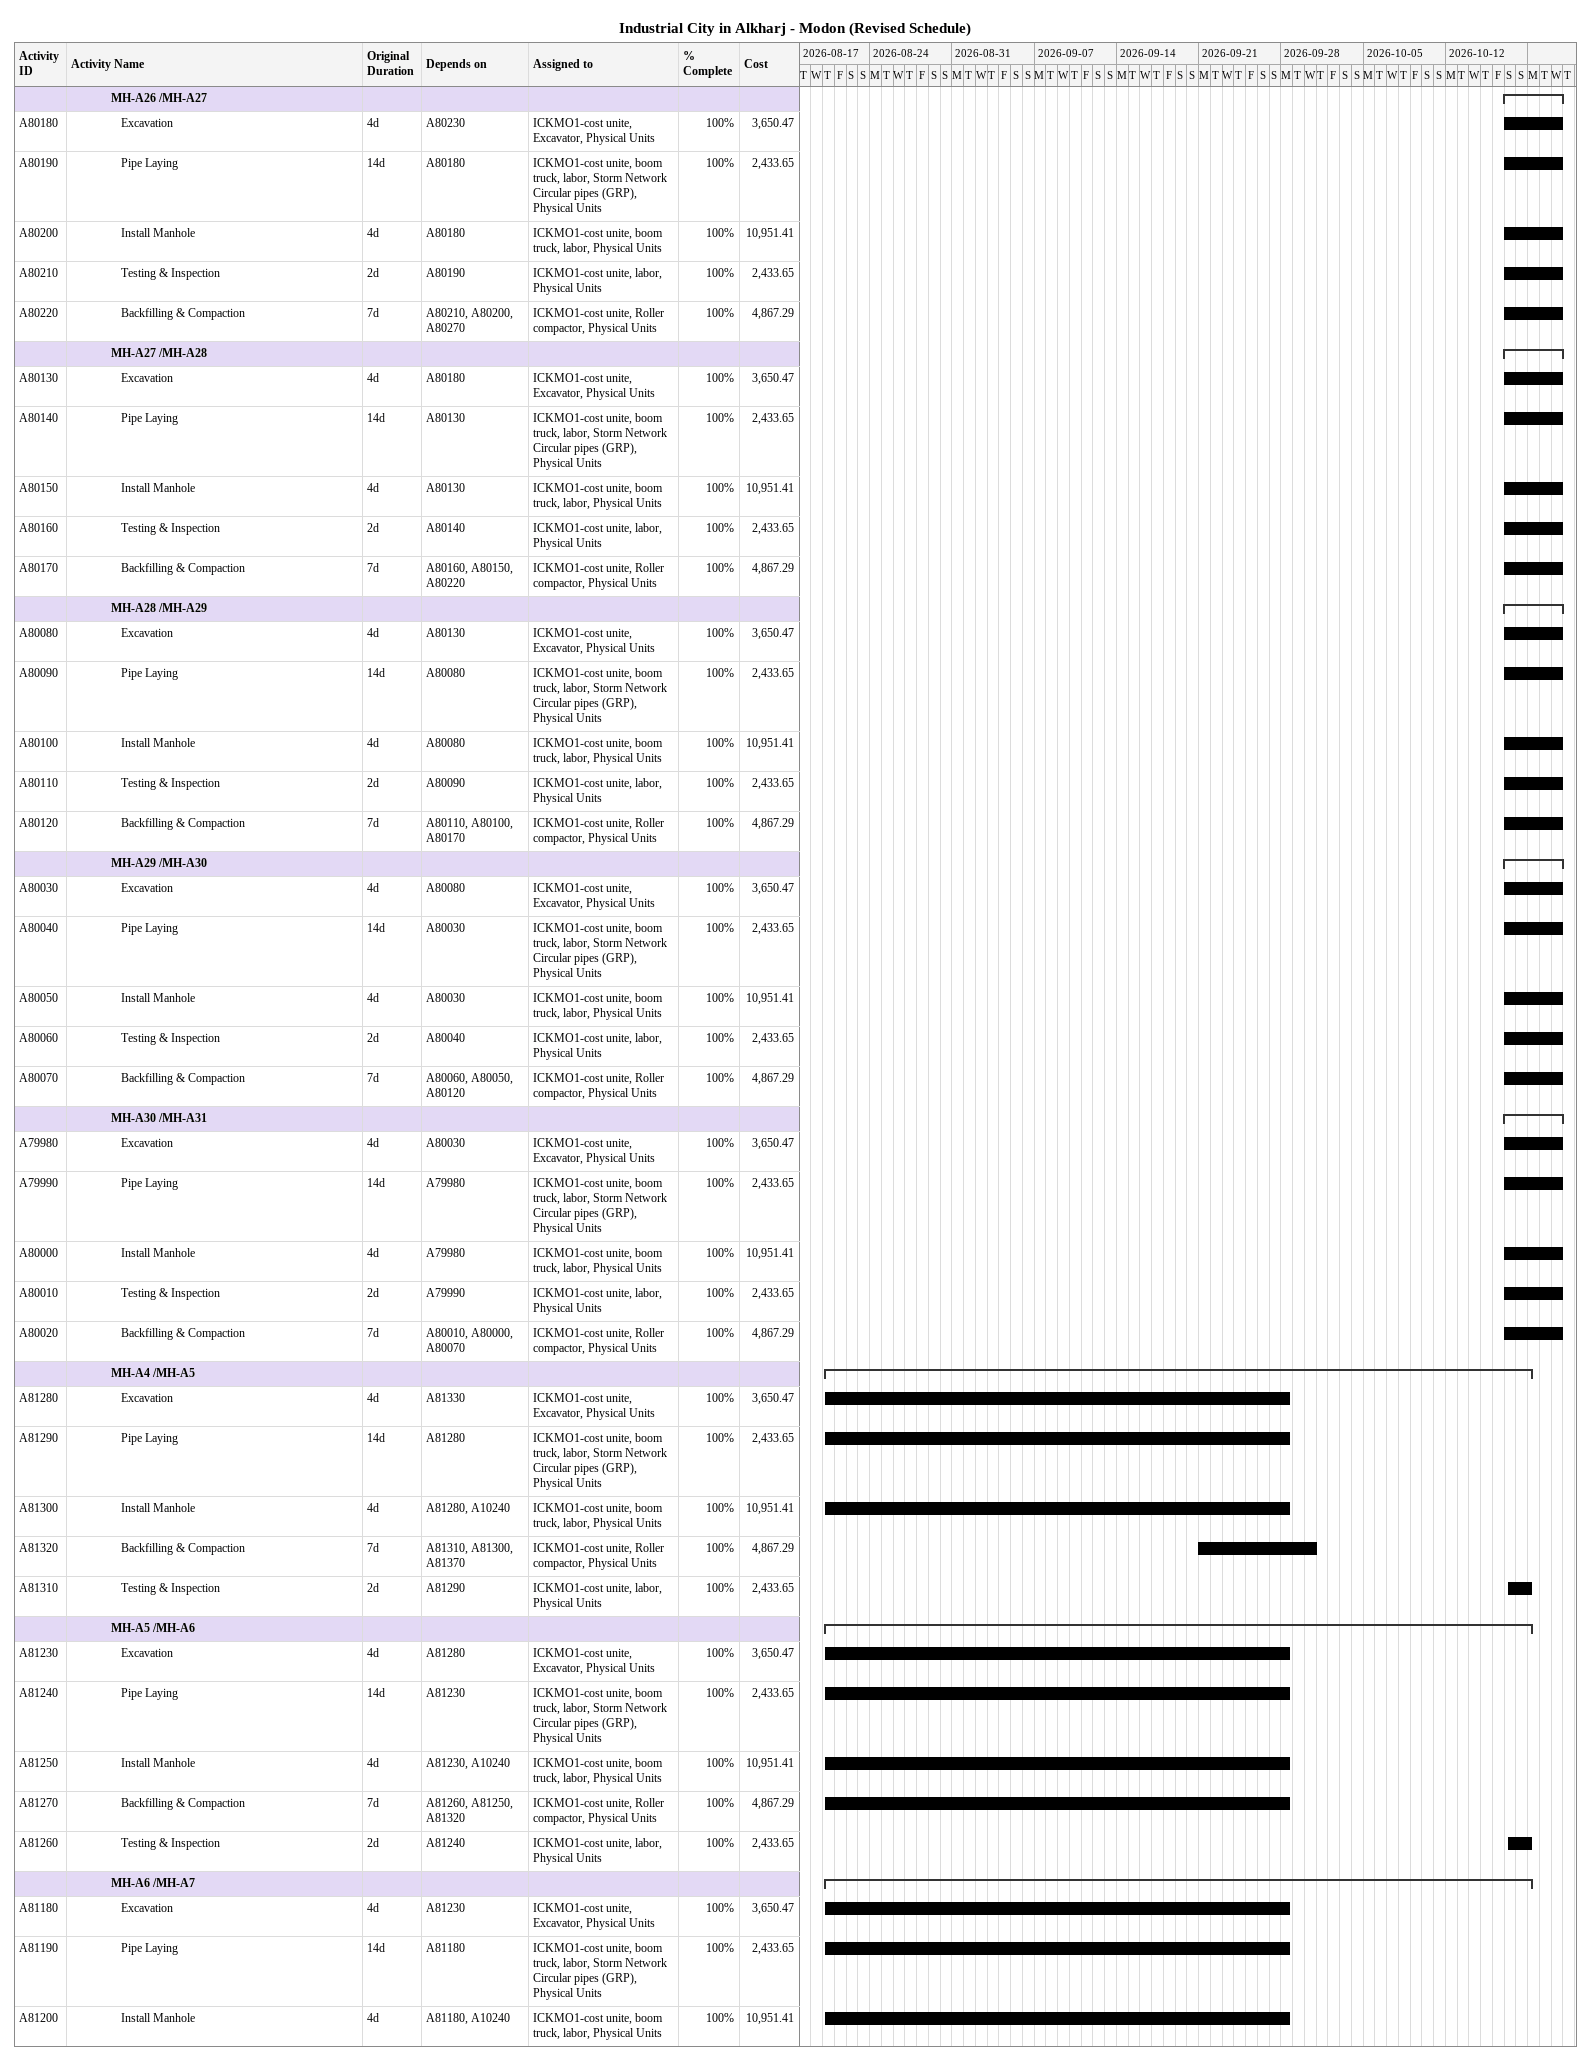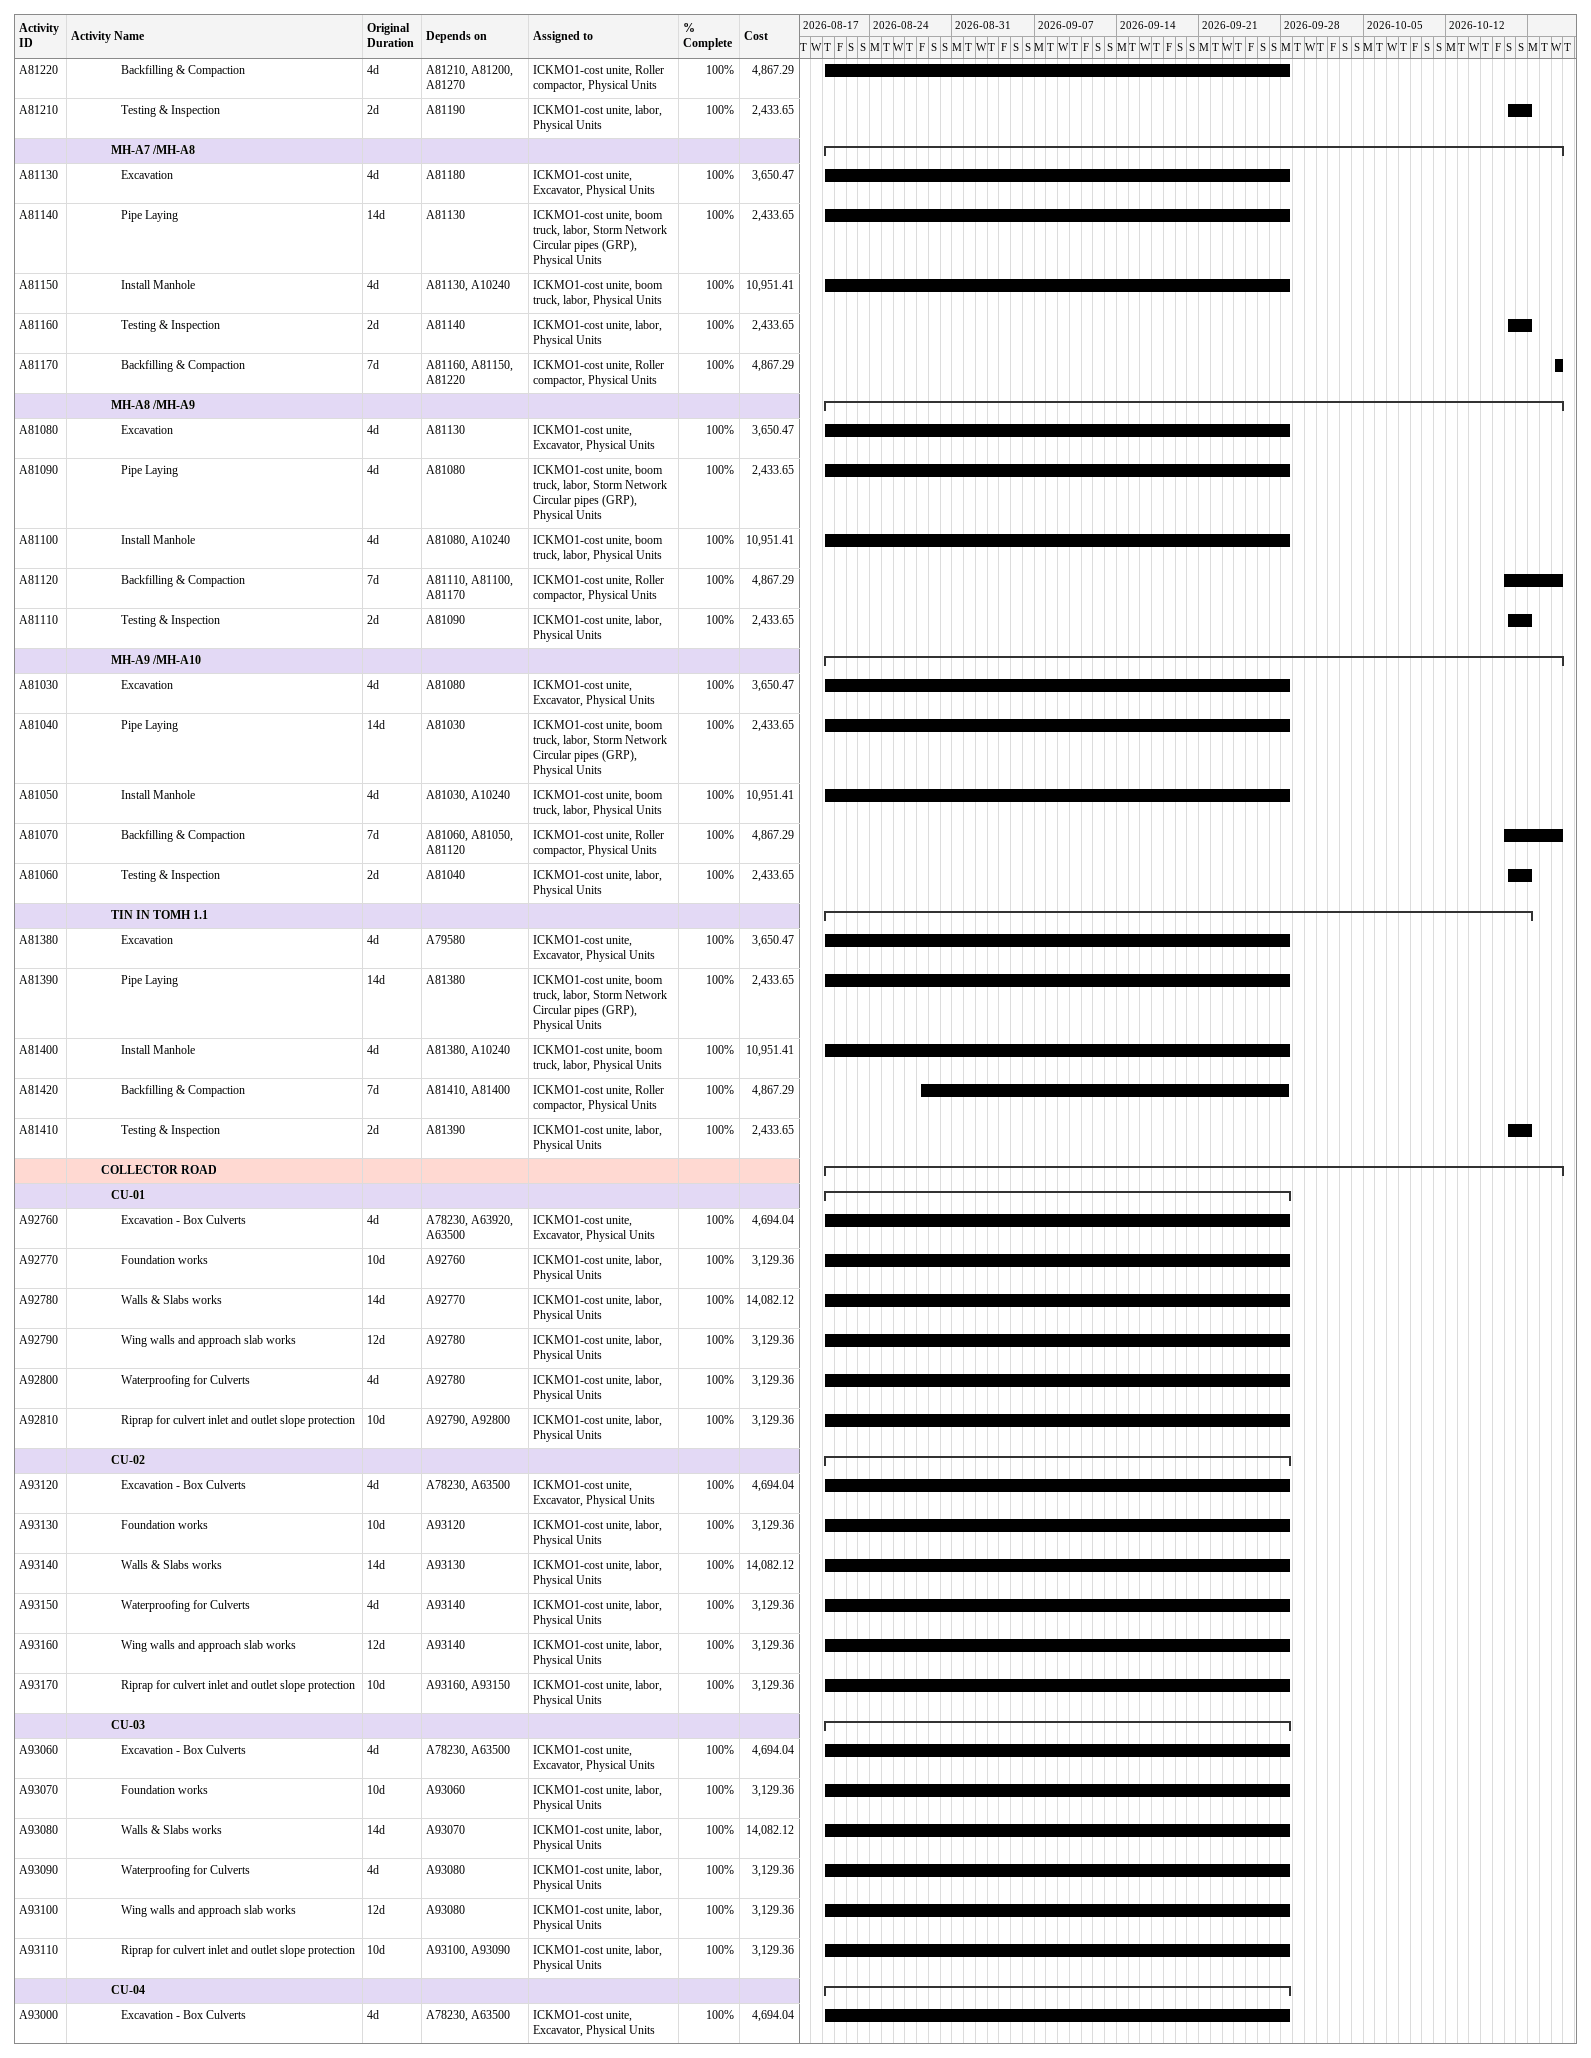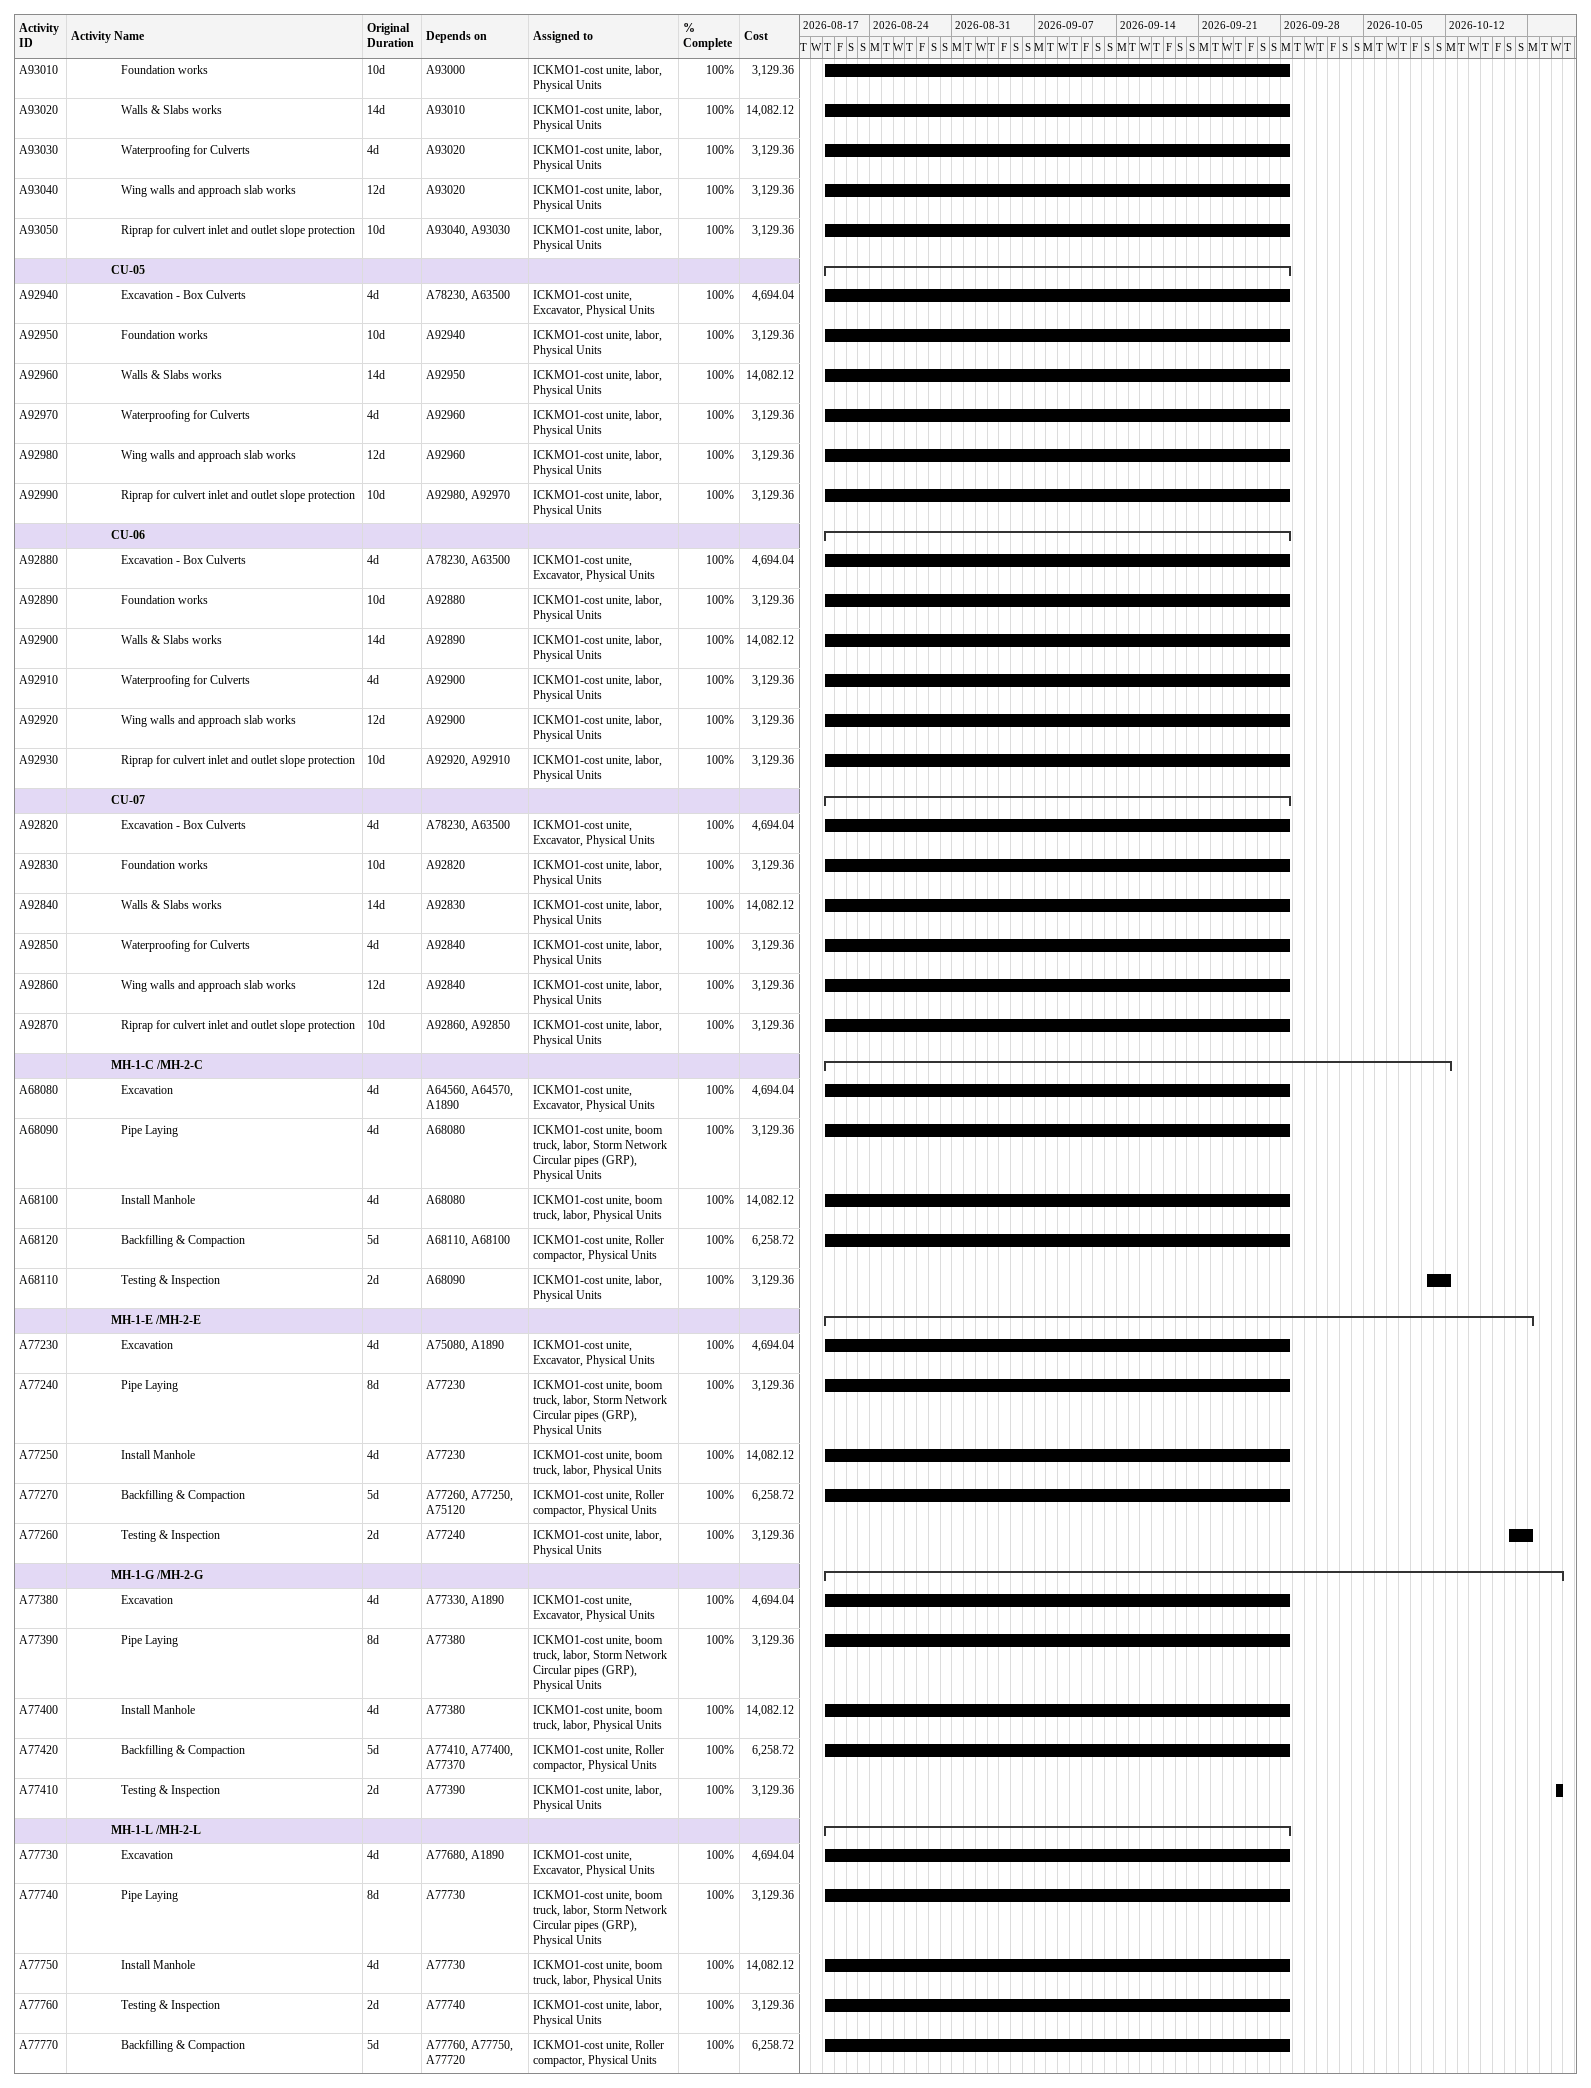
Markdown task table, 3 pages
Industrial City in Alkharj - Modon (Revised Schedule)

| ID | Level | Task | Original duration | Start | Finish | Predecessors | Resources | % complete | Cost |
|---|---|---|---|---|---|---|---|---|---|
|  | 5 | **MH-A26 /MH-A27** |  | 2026-10-17 | 2026-10-22 |  |  |  |  |
| A80180 | 6 | Excavation | 4d | 2026-10-17 | 2026-10-22 | A80230 | ICKMO1-cost unite, Excavator, Physical Units | 100 | 3650.47 |
| A80190 | 6 | Pipe Laying | 14d | 2026-10-17 | 2026-10-22 | A80180 | ICKMO1-cost unite, boom truck, labor, Storm Network Circular pipes (GRP), Physical Units | 100 | 2433.65 |
| A80200 | 6 | Install Manhole | 4d | 2026-10-17 | 2026-10-22 | A80180 | ICKMO1-cost unite, boom truck, labor, Physical Units | 100 | 10951.41 |
| A80210 | 6 | Testing & Inspection | 2d | 2026-10-17 | 2026-10-22 | A80190 | ICKMO1-cost unite, labor, Physical Units | 100 | 2433.65 |
| A80220 | 6 | Backfilling & Compaction | 7d | 2026-10-17 | 2026-10-22 | A80210, A80200, A80270 | ICKMO1-cost unite, Roller compactor, Physical Units | 100 | 4867.29 |
|  | 5 | **MH-A27 /MH-A28** |  | 2026-10-17 | 2026-10-22 |  |  |  |  |
| A80130 | 6 | Excavation | 4d | 2026-10-17 | 2026-10-22 | A80180 | ICKMO1-cost unite, Excavator, Physical Units | 100 | 3650.47 |
| A80140 | 6 | Pipe Laying | 14d | 2026-10-17 | 2026-10-22 | A80130 | ICKMO1-cost unite, boom truck, labor, Storm Network Circular pipes (GRP), Physical Units | 100 | 2433.65 |
| A80150 | 6 | Install Manhole | 4d | 2026-10-17 | 2026-10-22 | A80130 | ICKMO1-cost unite, boom truck, labor, Physical Units | 100 | 10951.41 |
| A80160 | 6 | Testing & Inspection | 2d | 2026-10-17 | 2026-10-22 | A80140 | ICKMO1-cost unite, labor, Physical Units | 100 | 2433.65 |
| A80170 | 6 | Backfilling & Compaction | 7d | 2026-10-17 | 2026-10-22 | A80160, A80150, A80220 | ICKMO1-cost unite, Roller compactor, Physical Units | 100 | 4867.29 |
|  | 5 | **MH-A28 /MH-A29** |  | 2026-10-17 | 2026-10-22 |  |  |  |  |
| A80080 | 6 | Excavation | 4d | 2026-10-17 | 2026-10-22 | A80130 | ICKMO1-cost unite, Excavator, Physical Units | 100 | 3650.47 |
| A80090 | 6 | Pipe Laying | 14d | 2026-10-17 | 2026-10-22 | A80080 | ICKMO1-cost unite, boom truck, labor, Storm Network Circular pipes (GRP), Physical Units | 100 | 2433.65 |
| A80100 | 6 | Install Manhole | 4d | 2026-10-17 | 2026-10-22 | A80080 | ICKMO1-cost unite, boom truck, labor, Physical Units | 100 | 10951.41 |
| A80110 | 6 | Testing & Inspection | 2d | 2026-10-17 | 2026-10-22 | A80090 | ICKMO1-cost unite, labor, Physical Units | 100 | 2433.65 |
| A80120 | 6 | Backfilling & Compaction | 7d | 2026-10-17 | 2026-10-22 | A80110, A80100, A80170 | ICKMO1-cost unite, Roller compactor, Physical Units | 100 | 4867.29 |
|  | 5 | **MH-A29 /MH-A30** |  | 2026-10-17 | 2026-10-22 |  |  |  |  |
| A80030 | 6 | Excavation | 4d | 2026-10-17 | 2026-10-22 | A80080 | ICKMO1-cost unite, Excavator, Physical Units | 100 | 3650.47 |
| A80040 | 6 | Pipe Laying | 14d | 2026-10-17 | 2026-10-22 | A80030 | ICKMO1-cost unite, boom truck, labor, Storm Network Circular pipes (GRP), Physical Units | 100 | 2433.65 |
| A80050 | 6 | Install Manhole | 4d | 2026-10-17 | 2026-10-22 | A80030 | ICKMO1-cost unite, boom truck, labor, Physical Units | 100 | 10951.41 |
| A80060 | 6 | Testing & Inspection | 2d | 2026-10-17 | 2026-10-22 | A80040 | ICKMO1-cost unite, labor, Physical Units | 100 | 2433.65 |
| A80070 | 6 | Backfilling & Compaction | 7d | 2026-10-17 | 2026-10-22 | A80060, A80050, A80120 | ICKMO1-cost unite, Roller compactor, Physical Units | 100 | 4867.29 |
|  | 5 | **MH-A30 /MH-A31** |  | 2026-10-17 | 2026-10-22 |  |  |  |  |
| A79980 | 6 | Excavation | 4d | 2026-10-17 | 2026-10-22 | A80030 | ICKMO1-cost unite, Excavator, Physical Units | 100 | 3650.47 |
| A79990 | 6 | Pipe Laying | 14d | 2026-10-17 | 2026-10-22 | A79980 | ICKMO1-cost unite, boom truck, labor, Storm Network Circular pipes (GRP), Physical Units | 100 | 2433.65 |
| A80000 | 6 | Install Manhole | 4d | 2026-10-17 | 2026-10-22 | A79980 | ICKMO1-cost unite, boom truck, labor, Physical Units | 100 | 10951.41 |
| A80010 | 6 | Testing & Inspection | 2d | 2026-10-17 | 2026-10-22 | A79990 | ICKMO1-cost unite, labor, Physical Units | 100 | 2433.65 |
| A80020 | 6 | Backfilling & Compaction | 7d | 2026-10-17 | 2026-10-22 | A80010, A80000, A80070 | ICKMO1-cost unite, Roller compactor, Physical Units | 100 | 4867.29 |
|  | 5 | **MH-A4 /MH-A5** |  | 2026-08-20 | 2026-10-19 |  |  |  |  |
| A81280 | 6 | Excavation | 4d | 2026-08-20 | 2026-09-28 | A81330 | ICKMO1-cost unite, Excavator, Physical Units | 100 | 3650.47 |
| A81290 | 6 | Pipe Laying | 14d | 2026-08-20 | 2026-09-28 | A81280 | ICKMO1-cost unite, boom truck, labor, Storm Network Circular pipes (GRP), Physical Units | 100 | 2433.65 |
| A81300 | 6 | Install Manhole | 4d | 2026-08-20 | 2026-09-28 | A81280, A10240 | ICKMO1-cost unite, boom truck, labor, Physical Units | 100 | 10951.41 |
| A81320 | 6 | Backfilling & Compaction | 7d | 2026-09-21 | 2026-10-01 | A81310, A81300, A81370 | ICKMO1-cost unite, Roller compactor, Physical Units | 100 | 4867.29 |
| A81310 | 6 | Testing & Inspection | 2d | 2026-10-17 | 2026-10-19 | A81290 | ICKMO1-cost unite, labor, Physical Units | 100 | 2433.65 |
|  | 5 | **MH-A5 /MH-A6** |  | 2026-08-20 | 2026-10-19 |  |  |  |  |
| A81230 | 6 | Excavation | 4d | 2026-08-20 | 2026-09-28 | A81280 | ICKMO1-cost unite, Excavator, Physical Units | 100 | 3650.47 |
| A81240 | 6 | Pipe Laying | 14d | 2026-08-20 | 2026-09-28 | A81230 | ICKMO1-cost unite, boom truck, labor, Storm Network Circular pipes (GRP), Physical Units | 100 | 2433.65 |
| A81250 | 6 | Install Manhole | 4d | 2026-08-20 | 2026-09-28 | A81230, A10240 | ICKMO1-cost unite, boom truck, labor, Physical Units | 100 | 10951.41 |
| A81270 | 6 | Backfilling & Compaction | 7d | 2026-08-20 | 2026-09-28 | A81260, A81250, A81320 | ICKMO1-cost unite, Roller compactor, Physical Units | 100 | 4867.29 |
| A81260 | 6 | Testing & Inspection | 2d | 2026-10-17 | 2026-10-19 | A81240 | ICKMO1-cost unite, labor, Physical Units | 100 | 2433.65 |
|  | 5 | **MH-A6 /MH-A7** |  | 2026-08-20 | 2026-10-19 |  |  |  |  |
| A81180 | 6 | Excavation | 4d | 2026-08-20 | 2026-09-28 | A81230 | ICKMO1-cost unite, Excavator, Physical Units | 100 | 3650.47 |
| A81190 | 6 | Pipe Laying | 14d | 2026-08-20 | 2026-09-28 | A81180 | ICKMO1-cost unite, boom truck, labor, Storm Network Circular pipes (GRP), Physical Units | 100 | 2433.65 |
| A81200 | 6 | Install Manhole | 4d | 2026-08-20 | 2026-09-28 | A81180, A10240 | ICKMO1-cost unite, boom truck, labor, Physical Units | 100 | 10951.41 |
| A81220 | 6 | Backfilling & Compaction | 4d | 2026-08-20 | 2026-09-28 | A81210, A81200, A81270 | ICKMO1-cost unite, Roller compactor, Physical Units | 100 | 4867.29 |
| A81210 | 6 | Testing & Inspection | 2d | 2026-10-17 | 2026-10-19 | A81190 | ICKMO1-cost unite, labor, Physical Units | 100 | 2433.65 |
|  | 5 | **MH-A7 /MH-A8** |  | 2026-08-20 | 2026-10-22 |  |  |  |  |
| A81130 | 6 | Excavation | 4d | 2026-08-20 | 2026-09-28 | A81180 | ICKMO1-cost unite, Excavator, Physical Units | 100 | 3650.47 |
| A81140 | 6 | Pipe Laying | 14d | 2026-08-20 | 2026-09-28 | A81130 | ICKMO1-cost unite, boom truck, labor, Storm Network Circular pipes (GRP), Physical Units | 100 | 2433.65 |
| A81150 | 6 | Install Manhole | 4d | 2026-08-20 | 2026-09-28 | A81130, A10240 | ICKMO1-cost unite, boom truck, labor, Physical Units | 100 | 10951.41 |
| A81160 | 6 | Testing & Inspection | 2d | 2026-10-17 | 2026-10-19 | A81140 | ICKMO1-cost unite, labor, Physical Units | 100 | 2433.65 |
| A81170 | 6 | Backfilling & Compaction | 7d | 2026-10-21 | 2026-10-22 | A81160, A81150, A81220 | ICKMO1-cost unite, Roller compactor, Physical Units | 100 | 4867.29 |
|  | 5 | **MH-A8 /MH-A9** |  | 2026-08-20 | 2026-10-22 |  |  |  |  |
| A81080 | 6 | Excavation | 4d | 2026-08-20 | 2026-09-28 | A81130 | ICKMO1-cost unite, Excavator, Physical Units | 100 | 3650.47 |
| A81090 | 6 | Pipe Laying | 4d | 2026-08-20 | 2026-09-28 | A81080 | ICKMO1-cost unite, boom truck, labor, Storm Network Circular pipes (GRP), Physical Units | 100 | 2433.65 |
| A81100 | 6 | Install Manhole | 4d | 2026-08-20 | 2026-09-28 | A81080, A10240 | ICKMO1-cost unite, boom truck, labor, Physical Units | 100 | 10951.41 |
| A81120 | 6 | Backfilling & Compaction | 7d | 2026-10-17 | 2026-10-22 | A81110, A81100, A81170 | ICKMO1-cost unite, Roller compactor, Physical Units | 100 | 4867.29 |
| A81110 | 6 | Testing & Inspection | 2d | 2026-10-17 | 2026-10-19 | A81090 | ICKMO1-cost unite, labor, Physical Units | 100 | 2433.65 |
|  | 5 | **MH-A9 /MH-A10** |  | 2026-08-20 | 2026-10-22 |  |  |  |  |
| A81030 | 6 | Excavation | 4d | 2026-08-20 | 2026-09-28 | A81080 | ICKMO1-cost unite, Excavator, Physical Units | 100 | 3650.47 |
| A81040 | 6 | Pipe Laying | 14d | 2026-08-20 | 2026-09-28 | A81030 | ICKMO1-cost unite, boom truck, labor, Storm Network Circular pipes (GRP), Physical Units | 100 | 2433.65 |
| A81050 | 6 | Install Manhole | 4d | 2026-08-20 | 2026-09-28 | A81030, A10240 | ICKMO1-cost unite, boom truck, labor, Physical Units | 100 | 10951.41 |
| A81070 | 6 | Backfilling & Compaction | 7d | 2026-10-17 | 2026-10-22 | A81060, A81050, A81120 | ICKMO1-cost unite, Roller compactor, Physical Units | 100 | 4867.29 |
| A81060 | 6 | Testing & Inspection | 2d | 2026-10-17 | 2026-10-19 | A81040 | ICKMO1-cost unite, labor, Physical Units | 100 | 2433.65 |
|  | 5 | **TIN IN TOMH 1.1** |  | 2026-08-20 | 2026-10-19 |  |  |  |  |
| A81380 | 6 | Excavation | 4d | 2026-08-20 | 2026-09-28 | A79580 | ICKMO1-cost unite, Excavator, Physical Units | 100 | 3650.47 |
| A81390 | 6 | Pipe Laying | 14d | 2026-08-20 | 2026-09-28 | A81380 | ICKMO1-cost unite, boom truck, labor, Storm Network Circular pipes (GRP), Physical Units | 100 | 2433.65 |
| A81400 | 6 | Install Manhole | 4d | 2026-08-20 | 2026-09-28 | A81380, A10240 | ICKMO1-cost unite, boom truck, labor, Physical Units | 100 | 10951.41 |
| A81420 | 6 | Backfilling & Compaction | 7d | 2026-08-28 | 2026-09-28 | A81410, A81400 | ICKMO1-cost unite, Roller compactor, Physical Units | 100 | 4867.29 |
| A81410 | 6 | Testing & Inspection | 2d | 2026-10-17 | 2026-10-19 | A81390 | ICKMO1-cost unite, labor, Physical Units | 100 | 2433.65 |
|  | 4 | **COLLECTOR ROAD** |  | 2026-08-20 | 2026-10-22 |  |  |  |  |
|  | 5 | **CU-01** |  | 2026-08-20 | 2026-09-28 |  |  |  |  |
| A92760 | 6 | Excavation - Box Culverts | 4d | 2026-08-20 | 2026-09-28 | A78230, A63920, A63500 | ICKMO1-cost unite, Excavator, Physical Units | 100 | 4694.04 |
| A92770 | 6 | Foundation works | 10d | 2026-08-20 | 2026-09-28 | A92760 | ICKMO1-cost unite, labor, Physical Units | 100 | 3129.36 |
| A92780 | 6 | Walls & Slabs works | 14d | 2026-08-20 | 2026-09-28 | A92770 | ICKMO1-cost unite, labor, Physical Units | 100 | 14082.12 |
| A92790 | 6 | Wing walls and approach slab works | 12d | 2026-08-20 | 2026-09-28 | A92780 | ICKMO1-cost unite, labor, Physical Units | 100 | 3129.36 |
| A92800 | 6 | Waterproofing for Culverts | 4d | 2026-08-20 | 2026-09-28 | A92780 | ICKMO1-cost unite, labor, Physical Units | 100 | 3129.36 |
| A92810 | 6 | Riprap for culvert inlet and outlet slope protection | 10d | 2026-08-20 | 2026-09-28 | A92790, A92800 | ICKMO1-cost unite, labor, Physical Units | 100 | 3129.36 |
|  | 5 | **CU-02** |  | 2026-08-20 | 2026-09-28 |  |  |  |  |
| A93120 | 6 | Excavation - Box Culverts | 4d | 2026-08-20 | 2026-09-28 | A78230, A63500 | ICKMO1-cost unite, Excavator, Physical Units | 100 | 4694.04 |
| A93130 | 6 | Foundation works | 10d | 2026-08-20 | 2026-09-28 | A93120 | ICKMO1-cost unite, labor, Physical Units | 100 | 3129.36 |
| A93140 | 6 | Walls & Slabs works | 14d | 2026-08-20 | 2026-09-28 | A93130 | ICKMO1-cost unite, labor, Physical Units | 100 | 14082.12 |
| A93150 | 6 | Waterproofing for Culverts | 4d | 2026-08-20 | 2026-09-28 | A93140 | ICKMO1-cost unite, labor, Physical Units | 100 | 3129.36 |
| A93160 | 6 | Wing walls and approach slab works | 12d | 2026-08-20 | 2026-09-28 | A93140 | ICKMO1-cost unite, labor, Physical Units | 100 | 3129.36 |
| A93170 | 6 | Riprap for culvert inlet and outlet slope protection | 10d | 2026-08-20 | 2026-09-28 | A93160, A93150 | ICKMO1-cost unite, labor, Physical Units | 100 | 3129.36 |
|  | 5 | **CU-03** |  | 2026-08-20 | 2026-09-28 |  |  |  |  |
| A93060 | 6 | Excavation - Box Culverts | 4d | 2026-08-20 | 2026-09-28 | A78230, A63500 | ICKMO1-cost unite, Excavator, Physical Units | 100 | 4694.04 |
| A93070 | 6 | Foundation works | 10d | 2026-08-20 | 2026-09-28 | A93060 | ICKMO1-cost unite, labor, Physical Units | 100 | 3129.36 |
| A93080 | 6 | Walls & Slabs works | 14d | 2026-08-20 | 2026-09-28 | A93070 | ICKMO1-cost unite, labor, Physical Units | 100 | 14082.12 |
| A93090 | 6 | Waterproofing for Culverts | 4d | 2026-08-20 | 2026-09-28 | A93080 | ICKMO1-cost unite, labor, Physical Units | 100 | 3129.36 |
| A93100 | 6 | Wing walls and approach slab works | 12d | 2026-08-20 | 2026-09-28 | A93080 | ICKMO1-cost unite, labor, Physical Units | 100 | 3129.36 |
| A93110 | 6 | Riprap for culvert inlet and outlet slope protection | 10d | 2026-08-20 | 2026-09-28 | A93100, A93090 | ICKMO1-cost unite, labor, Physical Units | 100 | 3129.36 |
|  | 5 | **CU-04** |  | 2026-08-20 | 2026-09-28 |  |  |  |  |
| A93000 | 6 | Excavation - Box Culverts | 4d | 2026-08-20 | 2026-09-28 | A78230, A63500 | ICKMO1-cost unite, Excavator, Physical Units | 100 | 4694.04 |
| A93010 | 6 | Foundation works | 10d | 2026-08-20 | 2026-09-28 | A93000 | ICKMO1-cost unite, labor, Physical Units | 100 | 3129.36 |
| A93020 | 6 | Walls & Slabs works | 14d | 2026-08-20 | 2026-09-28 | A93010 | ICKMO1-cost unite, labor, Physical Units | 100 | 14082.12 |
| A93030 | 6 | Waterproofing for Culverts | 4d | 2026-08-20 | 2026-09-28 | A93020 | ICKMO1-cost unite, labor, Physical Units | 100 | 3129.36 |
| A93040 | 6 | Wing walls and approach slab works | 12d | 2026-08-20 | 2026-09-28 | A93020 | ICKMO1-cost unite, labor, Physical Units | 100 | 3129.36 |
| A93050 | 6 | Riprap for culvert inlet and outlet slope protection | 10d | 2026-08-20 | 2026-09-28 | A93040, A93030 | ICKMO1-cost unite, labor, Physical Units | 100 | 3129.36 |
|  | 5 | **CU-05** |  | 2026-08-20 | 2026-09-28 |  |  |  |  |
| A92940 | 6 | Excavation - Box Culverts | 4d | 2026-08-20 | 2026-09-28 | A78230, A63500 | ICKMO1-cost unite, Excavator, Physical Units | 100 | 4694.04 |
| A92950 | 6 | Foundation works | 10d | 2026-08-20 | 2026-09-28 | A92940 | ICKMO1-cost unite, labor, Physical Units | 100 | 3129.36 |
| A92960 | 6 | Walls & Slabs works | 14d | 2026-08-20 | 2026-09-28 | A92950 | ICKMO1-cost unite, labor, Physical Units | 100 | 14082.12 |
| A92970 | 6 | Waterproofing for Culverts | 4d | 2026-08-20 | 2026-09-28 | A92960 | ICKMO1-cost unite, labor, Physical Units | 100 | 3129.36 |
| A92980 | 6 | Wing walls and approach slab works | 12d | 2026-08-20 | 2026-09-28 | A92960 | ICKMO1-cost unite, labor, Physical Units | 100 | 3129.36 |
| A92990 | 6 | Riprap for culvert inlet and outlet slope protection | 10d | 2026-08-20 | 2026-09-28 | A92980, A92970 | ICKMO1-cost unite, labor, Physical Units | 100 | 3129.36 |
|  | 5 | **CU-06** |  | 2026-08-20 | 2026-09-28 |  |  |  |  |
| A92880 | 6 | Excavation - Box Culverts | 4d | 2026-08-20 | 2026-09-28 | A78230, A63500 | ICKMO1-cost unite, Excavator, Physical Units | 100 | 4694.04 |
| A92890 | 6 | Foundation works | 10d | 2026-08-20 | 2026-09-28 | A92880 | ICKMO1-cost unite, labor, Physical Units | 100 | 3129.36 |
| A92900 | 6 | Walls & Slabs works | 14d | 2026-08-20 | 2026-09-28 | A92890 | ICKMO1-cost unite, labor, Physical Units | 100 | 14082.12 |
| A92910 | 6 | Waterproofing for Culverts | 4d | 2026-08-20 | 2026-09-28 | A92900 | ICKMO1-cost unite, labor, Physical Units | 100 | 3129.36 |
| A92920 | 6 | Wing walls and approach slab works | 12d | 2026-08-20 | 2026-09-28 | A92900 | ICKMO1-cost unite, labor, Physical Units | 100 | 3129.36 |
| A92930 | 6 | Riprap for culvert inlet and outlet slope protection | 10d | 2026-08-20 | 2026-09-28 | A92920, A92910 | ICKMO1-cost unite, labor, Physical Units | 100 | 3129.36 |
|  | 5 | **CU-07** |  | 2026-08-20 | 2026-09-28 |  |  |  |  |
| A92820 | 6 | Excavation - Box Culverts | 4d | 2026-08-20 | 2026-09-28 | A78230, A63500 | ICKMO1-cost unite, Excavator, Physical Units | 100 | 4694.04 |
| A92830 | 6 | Foundation works | 10d | 2026-08-20 | 2026-09-28 | A92820 | ICKMO1-cost unite, labor, Physical Units | 100 | 3129.36 |
| A92840 | 6 | Walls & Slabs works | 14d | 2026-08-20 | 2026-09-28 | A92830 | ICKMO1-cost unite, labor, Physical Units | 100 | 14082.12 |
| A92850 | 6 | Waterproofing for Culverts | 4d | 2026-08-20 | 2026-09-28 | A92840 | ICKMO1-cost unite, labor, Physical Units | 100 | 3129.36 |
| A92860 | 6 | Wing walls and approach slab works | 12d | 2026-08-20 | 2026-09-28 | A92840 | ICKMO1-cost unite, labor, Physical Units | 100 | 3129.36 |
| A92870 | 6 | Riprap for culvert inlet and outlet slope protection | 10d | 2026-08-20 | 2026-09-28 | A92860, A92850 | ICKMO1-cost unite, labor, Physical Units | 100 | 3129.36 |
|  | 5 | **MH-1-C /MH-2-C** |  | 2026-08-20 | 2026-10-12 |  |  |  |  |
| A68080 | 6 | Excavation | 4d | 2026-08-20 | 2026-09-28 | A64560, A64570, A1890 | ICKMO1-cost unite, Excavator, Physical Units | 100 | 4694.04 |
| A68090 | 6 | Pipe Laying | 4d | 2026-08-20 | 2026-09-28 | A68080 | ICKMO1-cost unite, boom truck, labor, Storm Network Circular pipes (GRP), Physical Units | 100 | 3129.36 |
| A68100 | 6 | Install Manhole | 4d | 2026-08-20 | 2026-09-28 | A68080 | ICKMO1-cost unite, boom truck, labor, Physical Units | 100 | 14082.12 |
| A68120 | 6 | Backfilling & Compaction | 5d | 2026-08-20 | 2026-09-28 | A68110, A68100 | ICKMO1-cost unite, Roller compactor, Physical Units | 100 | 6258.72 |
| A68110 | 6 | Testing & Inspection | 2d | 2026-10-10 | 2026-10-12 | A68090 | ICKMO1-cost unite, labor, Physical Units | 100 | 3129.36 |
|  | 5 | **MH-1-E /MH-2-E** |  | 2026-08-20 | 2026-10-19 |  |  |  |  |
| A77230 | 6 | Excavation | 4d | 2026-08-20 | 2026-09-28 | A75080, A1890 | ICKMO1-cost unite, Excavator, Physical Units | 100 | 4694.04 |
| A77240 | 6 | Pipe Laying | 8d | 2026-08-20 | 2026-09-28 | A77230 | ICKMO1-cost unite, boom truck, labor, Storm Network Circular pipes (GRP), Physical Units | 100 | 3129.36 |
| A77250 | 6 | Install Manhole | 4d | 2026-08-20 | 2026-09-28 | A77230 | ICKMO1-cost unite, boom truck, labor, Physical Units | 100 | 14082.12 |
| A77270 | 6 | Backfilling & Compaction | 5d | 2026-08-20 | 2026-09-28 | A77260, A77250, A75120 | ICKMO1-cost unite, Roller compactor, Physical Units | 100 | 6258.72 |
| A77260 | 6 | Testing & Inspection | 2d | 2026-10-17 | 2026-10-19 | A77240 | ICKMO1-cost unite, labor, Physical Units | 100 | 3129.36 |
|  | 5 | **MH-1-G /MH-2-G** |  | 2026-08-20 | 2026-10-22 |  |  |  |  |
| A77380 | 6 | Excavation | 4d | 2026-08-20 | 2026-09-28 | A77330, A1890 | ICKMO1-cost unite, Excavator, Physical Units | 100 | 4694.04 |
| A77390 | 6 | Pipe Laying | 8d | 2026-08-20 | 2026-09-28 | A77380 | ICKMO1-cost unite, boom truck, labor, Storm Network Circular pipes (GRP), Physical Units | 100 | 3129.36 |
| A77400 | 6 | Install Manhole | 4d | 2026-08-20 | 2026-09-28 | A77380 | ICKMO1-cost unite, boom truck, labor, Physical Units | 100 | 14082.12 |
| A77420 | 6 | Backfilling & Compaction | 5d | 2026-08-20 | 2026-09-28 | A77410, A77400, A77370 | ICKMO1-cost unite, Roller compactor, Physical Units | 100 | 6258.72 |
| A77410 | 6 | Testing & Inspection | 2d | 2026-10-21 | 2026-10-22 | A77390 | ICKMO1-cost unite, labor, Physical Units | 100 | 3129.36 |
|  | 5 | **MH-1-L /MH-2-L** |  | 2026-08-20 | 2026-09-28 |  |  |  |  |
| A77730 | 6 | Excavation | 4d | 2026-08-20 | 2026-09-28 | A77680, A1890 | ICKMO1-cost unite, Excavator, Physical Units | 100 | 4694.04 |
| A77740 | 6 | Pipe Laying | 8d | 2026-08-20 | 2026-09-28 | A77730 | ICKMO1-cost unite, boom truck, labor, Storm Network Circular pipes (GRP), Physical Units | 100 | 3129.36 |
| A77750 | 6 | Install Manhole | 4d | 2026-08-20 | 2026-09-28 | A77730 | ICKMO1-cost unite, boom truck, labor, Physical Units | 100 | 14082.12 |
| A77760 | 6 | Testing & Inspection | 2d | 2026-08-20 | 2026-09-28 | A77740 | ICKMO1-cost unite, labor, Physical Units | 100 | 3129.36 |
| A77770 | 6 | Backfilling & Compaction | 5d | 2026-08-20 | 2026-09-28 | A77760, A77750, A77720 | ICKMO1-cost unite, Roller compactor, Physical Units | 100 | 6258.72 |
